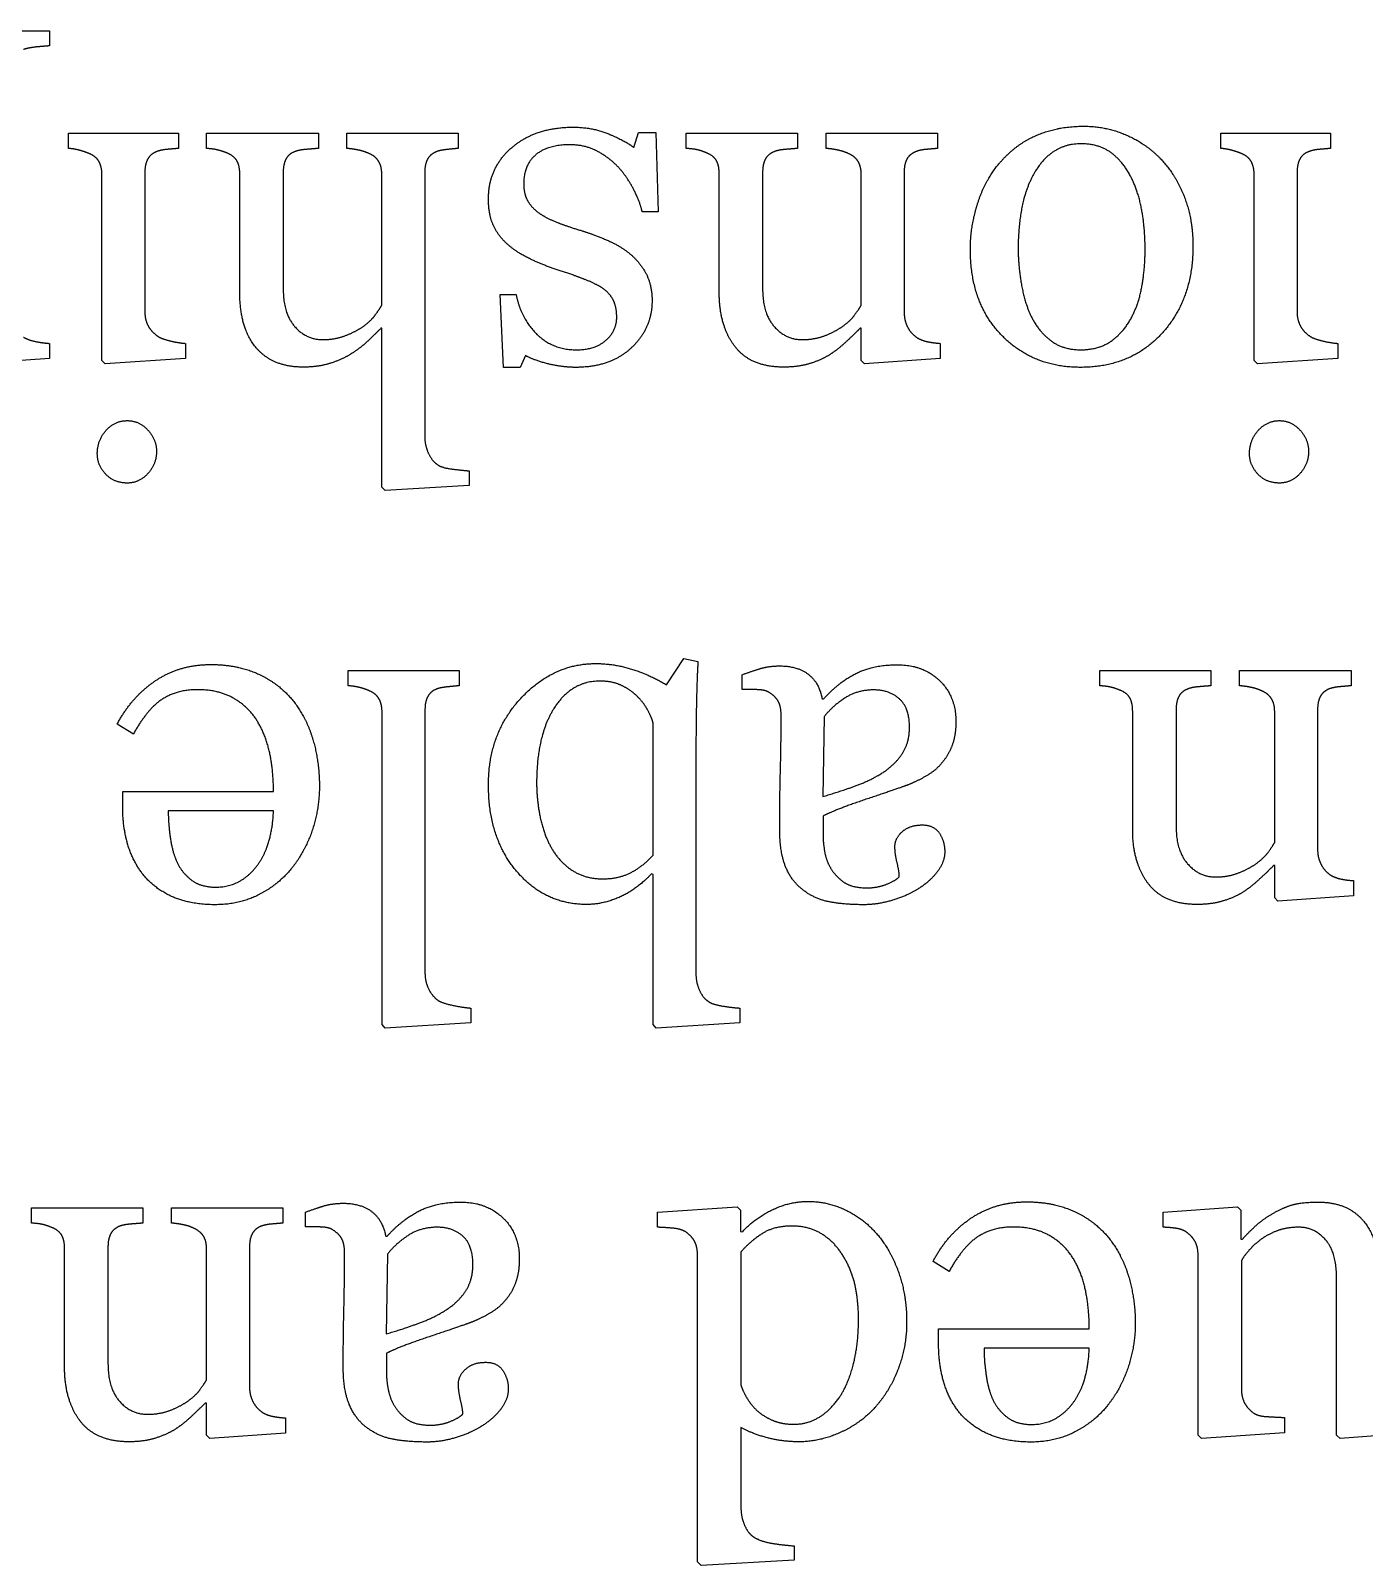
# Model space of a CAD drawing. Header units: inches. Extents: x -4.69 to 4.69, y -2.94 to 2.94.
# Drawn here: x 0.775 to 1.899, y -1.52 to -0.226 of the extents above; entities that cross this region are included whole.
import ezdxf

# ---------------------------------------------------------------- set-up
doc = ezdxf.new("R2010")
doc.units = ezdxf.units.IN
doc.layers.get('0').update_dxf_attribs({"linetype": 'CONTINUOUS'})

msp = doc.modelspace()

# ---------------------------------------------------------------- linework, layer by layer
for p, q in [((0.6837, -0.2264), (0.7909, -0.2264)), ((0.7909, -0.2264), (0.7909, -0.2392)), ((0.807, -0.3128), (0.8996, -0.3128)), ((0.807, -0.3256), (0.807, -0.3128)), ((0.8996, -0.3128), (0.8996, -0.3256)), ((0.9232, -0.3128), (1.0176, -0.3128)), ((0.9232, -0.3256), (0.9232, -0.3128)), ((1.0176, -0.3128), (1.0176, -0.3256)), ((1.0415, -0.3256), (1.0415, -0.3128)), ((1.0415, -0.3128), (1.1355, -0.3128)), ((1.1355, -0.3128), (1.1355, -0.3256)), ((1.2835, -0.3249), (1.2874, -0.3122)), ((1.2874, -0.3122), (1.302, -0.3122)), ((1.302, -0.3122), (1.304, -0.3789)), ((1.3277, -0.3128), (1.4215, -0.3128)), ((1.3277, -0.3256), (1.3277, -0.3128)), ((1.4215, -0.3128), (1.4215, -0.3256)), ((1.4456, -0.3256), (1.4456, -0.3128)), ((1.4456, -0.3128), (1.5396, -0.3128)), ((1.5396, -0.3128), (1.5396, -0.3256)), ((1.7782, -0.3128), (1.8708, -0.3128)), ((1.7782, -0.3256), (1.7782, -0.3128)), ((1.8708, -0.3128), (1.8708, -0.3256)), ((0.8352, -0.5043), (0.8352, -0.3478)), ((0.8714, -0.3455), (0.8714, -0.4638)), ((0.9514, -0.4469), (0.9514, -0.347)), ((0.988, -0.3455), (0.988, -0.4441)), ((1.0711, -0.4577), (1.0711, -0.3474)), ((1.1073, -0.3455), (1.1073, -0.569)), ((1.3555, -0.4469), (1.3555, -0.347)), ((1.3921, -0.3455), (1.3921, -0.4441)), ((1.4752, -0.4577), (1.4752, -0.3474)), ((1.5114, -0.3455), (1.5114, -0.4638)), ((1.8064, -0.5043), (1.8064, -0.3478)), ((1.8426, -0.3455), (1.8426, -0.4638)), ((1.304, -0.3789), (1.2905, -0.3789)), ((1.1738, -0.5103), (1.1709, -0.4486)), ((1.1709, -0.4486), (1.1843, -0.4486)), ((1.0711, -0.4772), (1.0703, -0.4772)), ((1.0711, -0.6111), (1.0711, -0.4772)), ((1.4752, -0.4772), (1.4742, -0.4772)), ((1.4752, -0.5043), (1.4752, -0.4772)), ((0.7909, -0.4899), (0.7909, -0.5027)), ((0.9057, -0.4899), (0.9057, -0.5027)), ((1.5418, -0.4899), (1.5418, -0.5027)), ((1.8768, -0.4899), (1.8768, -0.5027)), ((0.7909, -0.5027), (0.7255, -0.507)), ((0.838, -0.507), (0.8352, -0.5043)), ((0.9057, -0.5027), (0.838, -0.507)), ((1.1923, -0.5002), (1.1878, -0.5103)), ((1.4779, -0.507), (1.4752, -0.5043)), ((1.5418, -0.5027), (1.4779, -0.507)), ((1.8091, -0.507), (1.8064, -0.5043)), ((1.8768, -0.5027), (1.8091, -0.507)), ((1.1878, -0.5103), (1.1738, -0.5103)), ((1.1448, -0.5973), (1.1448, -0.6097)), ((1.0738, -0.614), (1.0711, -0.6111)), ((1.1448, -0.6097), (1.0738, -0.614)), ((1.3112, -0.7776), (1.3256, -0.7553)), ((1.3256, -0.7553), (1.3376, -0.758)), ((1.0427, -0.7656), (1.1362, -0.7656)), ((1.0427, -0.7784), (1.0427, -0.7656)), ((1.1362, -0.7656), (1.1362, -0.7784)), ((1.3748, -0.7815), (1.3748, -0.7691)), ((1.6762, -0.7656), (1.77, -0.7656)), ((1.6762, -0.7784), (1.6762, -0.7656)), ((1.77, -0.7656), (1.77, -0.7784)), ((1.7941, -0.7784), (1.7941, -0.7656)), ((1.7941, -0.7656), (1.8881, -0.7656)), ((1.8881, -0.7656), (1.8881, -0.7784)), ((1.0713, -1.0639), (1.0713, -0.8006)), ((1.1075, -0.7983), (1.1075, -1.0206)), ((1.4423, -0.7895), (1.4435, -0.7895)), ((1.704, -0.8996), (1.704, -0.7998)), ((1.7406, -0.7983), (1.7406, -0.8969)), ((1.8237, -0.9105), (1.8237, -0.8002)), ((1.8599, -0.7982), (1.8599, -0.9166)), ((0.8617, -0.8191), (0.8481, -0.8107)), ((1.2997, -0.9212), (1.2997, -0.8095)), ((1.4439, -0.8045), (1.4427, -0.8718)), ((1.3359, -0.8318), (1.3359, -1.0218)), ((0.8527, -0.8804), (0.8527, -0.8675)), ((0.8527, -0.8675), (0.9798, -0.8675)), ((0.9798, -0.8839), (0.8911, -0.8839)), ((1.4431, -0.8882), (1.4431, -0.9074)), ((1.8237, -0.93), (1.8227, -0.93)), ((1.8237, -0.957), (1.8237, -0.93)), ((1.2997, -0.9374), (1.2983, -0.937)), ((1.2997, -1.0639), (1.2997, -0.9374)), ((1.8902, -0.9426), (1.8902, -0.9555)), ((1.8902, -0.9555), (1.8264, -0.9598)), ((1.8264, -0.9598), (1.8237, -0.957)), ((1.1462, -1.05), (1.1462, -1.0625)), ((1.3729, -1.05), (1.3729, -1.0625)), ((1.074, -1.0668), (1.0713, -1.0639)), ((1.1462, -1.0625), (1.074, -1.0668)), ((1.3024, -1.0668), (1.2997, -1.0639)), ((1.3729, -1.0625), (1.3024, -1.0668)), ((0.7759, -1.2184), (0.8697, -1.2184)), ((0.7759, -1.2312), (0.7759, -1.2184)), ((0.8697, -1.2184), (0.8697, -1.2312)), ((0.8938, -1.2312), (0.8938, -1.2184)), ((0.8938, -1.2184), (0.9878, -1.2184)), ((0.9878, -1.2184), (0.9878, -1.2312)), ((1.0069, -1.2343), (1.0069, -1.2219)), ((1.3034, -1.2219), (1.3705, -1.2176)), ((1.3034, -1.2347), (1.3034, -1.2219)), ((1.3705, -1.2176), (1.3734, -1.2203)), ((1.3734, -1.2203), (1.3734, -1.2382)), ((1.7297, -1.2219), (1.7924, -1.2176)), ((1.7297, -1.2347), (1.7297, -1.2219)), ((1.7924, -1.2176), (1.7953, -1.2203)), ((1.7953, -1.2203), (1.7953, -1.2446)), ((1.3734, -1.2382), (1.375, -1.2386)), ((0.8037, -1.3524), (0.8037, -1.2526)), ((0.8403, -1.251), (0.8403, -1.3497)), ((0.9234, -1.3633), (0.9234, -1.253)), ((0.9596, -1.251), (0.9596, -1.3694)), ((1.0744, -1.2423), (1.0755, -1.2423)), ((1.7953, -1.2446), (1.7965, -1.2446)), ((1.0759, -1.2573), (1.0748, -1.3246)), ((1.3372, -1.5167), (1.3372, -1.258)), ((1.3738, -1.2555), (1.3738, -1.3678)), ((1.5493, -1.2719), (1.5357, -1.2635)), ((1.7591, -1.4098), (1.7591, -1.2576)), ((1.7957, -1.2629), (1.7957, -1.3715)), ((1.8758, -1.4098), (1.8758, -1.2765)), ((1.5404, -1.3332), (1.5404, -1.3203)), ((1.5404, -1.3203), (1.6674, -1.3203)), ((1.0751, -1.3409), (1.0751, -1.3602)), ((1.6674, -1.3367), (1.5787, -1.3367)), ((0.9234, -1.3828), (0.9224, -1.3828)), ((0.9234, -1.4098), (0.9234, -1.3828)), ((0.9899, -1.3954), (0.9899, -1.4083)), ((1.8319, -1.395), (1.8319, -1.4079)), ((0.9899, -1.4083), (0.9261, -1.4126)), ((1.3738, -1.4034), (1.3738, -1.4703)), ((1.8319, -1.4079), (1.762, -1.4126)), ((1.9428, -1.4079), (1.8788, -1.4126)), ((0.9261, -1.4126), (0.9234, -1.4098)), ((1.762, -1.4126), (1.7591, -1.4098)), ((1.8788, -1.4126), (1.8758, -1.4098)), ((1.4188, -1.5032), (1.4188, -1.5153)), ((1.3402, -1.5196), (1.3372, -1.5167)), ((1.4188, -1.5153), (1.3402, -1.5196))]:
    msp.add_line(p, q)
for points in [[(0.7792, -0.2402), (0.7736, -0.2408), (0.7691, -0.2422)], [(0.7909, -0.2392), (0.7848, -0.2396), (0.7792, -0.2402)], [(1.1809, -0.3247), (1.2008, -0.3077), (1.2326, -0.3077)], [(1.2326, -0.3077), (1.2493, -0.3077), (1.2634, -0.3138)], [(1.6231, -0.3145), (1.6409, -0.3069), (1.6629, -0.3069)], [(1.6629, -0.3069), (1.6812, -0.3069), (1.6977, -0.3139)], [(1.2296, -0.3225), (1.211, -0.3225), (1.2008, -0.331)], [(1.2535, -0.3284), (1.2429, -0.3225), (1.2296, -0.3225)], [(1.2634, -0.3138), (1.2775, -0.3198), (1.2835, -0.3249)], [(1.592, -0.3377), (1.6054, -0.3221), (1.6231, -0.3145)], [(1.6603, -0.3217), (1.636, -0.3217), (1.6217, -0.3453)], [(1.6852, -0.3288), (1.6752, -0.3217), (1.6603, -0.3217)], [(1.6977, -0.3139), (1.7143, -0.3208), (1.7272, -0.334)], [(0.8161, -0.3271), (0.812, -0.326), (0.807, -0.3256)], [(0.8244, -0.3299), (0.8202, -0.3282), (0.8161, -0.3271)], [(0.8326, -0.3365), (0.83, -0.3321), (0.8244, -0.3299)], [(0.8741, -0.3341), (0.8714, -0.3385), (0.8714, -0.3455)], [(0.8821, -0.328), (0.8767, -0.3297), (0.8741, -0.3341)], [(0.8904, -0.3264), (0.8856, -0.3268), (0.8821, -0.328)], [(0.8996, -0.3256), (0.8952, -0.326), (0.8904, -0.3264)], [(0.9327, -0.3269), (0.9291, -0.326), (0.9232, -0.3256)], [(0.9408, -0.3295), (0.9363, -0.3278), (0.9327, -0.3269)], [(0.9489, -0.336), (0.9465, -0.3319), (0.9408, -0.3295)], [(0.9514, -0.347), (0.9514, -0.3402), (0.9489, -0.336)], [(0.9906, -0.3341), (0.988, -0.3385), (0.988, -0.3455)], [(0.9987, -0.328), (0.9932, -0.3297), (0.9906, -0.3341)], [(1.0076, -0.3264), (1.0022, -0.3268), (0.9987, -0.328)], [(1.0176, -0.3256), (1.0131, -0.326), (1.0076, -0.3264)], [(1.0515, -0.327), (1.0469, -0.326), (1.0415, -0.3256)], [(1.0604, -0.3299), (1.0561, -0.328), (1.0515, -0.327)], [(1.0684, -0.3365), (1.0658, -0.3322), (1.0604, -0.3299)], [(1.11, -0.3341), (1.1073, -0.3385), (1.1073, -0.3455)], [(1.1181, -0.328), (1.1127, -0.3297), (1.11, -0.3341)], [(1.1262, -0.3265), (1.1214, -0.327), (1.1181, -0.328)], [(1.1355, -0.3256), (1.131, -0.326), (1.1262, -0.3265)], [(1.161, -0.3682), (1.161, -0.3416), (1.1809, -0.3247)], [(1.2008, -0.331), (1.1907, -0.3395), (1.1907, -0.3554)], [(1.2717, -0.3428), (1.2641, -0.3342), (1.2535, -0.3284)], [(1.3372, -0.3268), (1.3337, -0.326), (1.3277, -0.3256)], [(1.3452, -0.3295), (1.3406, -0.3276), (1.3372, -0.3268)], [(1.3532, -0.336), (1.3509, -0.3319), (1.3452, -0.3295)], [(1.3555, -0.347), (1.3555, -0.3402), (1.3532, -0.336)], [(1.3947, -0.3341), (1.3921, -0.3385), (1.3921, -0.3455)], [(1.4028, -0.328), (1.3974, -0.3297), (1.3947, -0.3341)], [(1.4117, -0.3264), (1.4063, -0.3268), (1.4028, -0.328)], [(1.4215, -0.3256), (1.417, -0.326), (1.4117, -0.3264)], [(1.4555, -0.327), (1.4507, -0.326), (1.4456, -0.3256)], [(1.4643, -0.3299), (1.4602, -0.328), (1.4555, -0.327)], [(1.4725, -0.3365), (1.4698, -0.3322), (1.4643, -0.3299)], [(1.514, -0.3341), (1.5114, -0.3385), (1.5114, -0.3455)], [(1.5221, -0.328), (1.5167, -0.3297), (1.514, -0.3341)], [(1.5304, -0.3264), (1.5256, -0.3268), (1.5221, -0.328)], [(1.5396, -0.3256), (1.5351, -0.326), (1.5304, -0.3264)], [(1.7019, -0.3484), (1.6952, -0.3359), (1.6852, -0.3288)], [(1.7272, -0.334), (1.7398, -0.347), (1.7473, -0.3658)], [(1.7872, -0.3271), (1.7832, -0.326), (1.7782, -0.3256)], [(1.7956, -0.3299), (1.7913, -0.3282), (1.7872, -0.3271)], [(1.8038, -0.3365), (1.8012, -0.3321), (1.7956, -0.3299)], [(1.8452, -0.3341), (1.8426, -0.3385), (1.8426, -0.3455)], [(1.8533, -0.328), (1.8478, -0.3297), (1.8452, -0.3341)], [(1.8615, -0.3264), (1.8568, -0.3268), (1.8533, -0.328)], [(1.8708, -0.3256), (1.8663, -0.326), (1.8615, -0.3264)], [(0.8352, -0.3478), (0.8352, -0.341), (0.8326, -0.3365)], [(1.0711, -0.3474), (1.0711, -0.3408), (1.0684, -0.3365)], [(1.2839, -0.3612), (1.2789, -0.351), (1.2717, -0.3428)], [(1.4752, -0.3474), (1.4752, -0.3408), (1.4725, -0.3365)], [(1.5737, -0.3709), (1.5801, -0.3513), (1.592, -0.3377)], [(1.6217, -0.3453), (1.6075, -0.3688), (1.6075, -0.4103)], [(1.7115, -0.3767), (1.7085, -0.3608), (1.7019, -0.3484)], [(1.8064, -0.3478), (1.8064, -0.341), (1.8038, -0.3365)], [(1.1907, -0.3554), (1.1907, -0.3636), (1.1939, -0.3695)], [(1.2905, -0.3789), (1.289, -0.3713), (1.2839, -0.3612)], [(1.1652, -0.3906), (1.161, -0.3815), (1.161, -0.3682)], [(1.1939, -0.3695), (1.1972, -0.3754), (1.2034, -0.3799)], [(1.5672, -0.4107), (1.5672, -0.3904), (1.5737, -0.3709)], [(1.7473, -0.3658), (1.7548, -0.3846), (1.7548, -0.4079)], [(1.2034, -0.3799), (1.2098, -0.3844), (1.2191, -0.388)], [(1.7145, -0.4112), (1.7145, -0.3926), (1.7115, -0.3767)], [(1.1775, -0.4068), (1.1695, -0.3998), (1.1652, -0.3906)], [(1.2191, -0.388), (1.2285, -0.3916), (1.24, -0.3951)], [(1.24, -0.3951), (1.2491, -0.3978), (1.2603, -0.4026)], [(1.1963, -0.4188), (1.1849, -0.4134), (1.1775, -0.4068)], [(1.2603, -0.4026), (1.2715, -0.4074), (1.2795, -0.4138)], [(1.2795, -0.4138), (1.288, -0.4206), (1.2935, -0.4305)], [(1.5934, -0.4829), (1.5672, -0.4558), (1.5672, -0.4107)], [(1.6075, -0.4103), (1.6075, -0.4249), (1.6104, -0.4411)], [(1.712, -0.4406), (1.7145, -0.4254), (1.7145, -0.4112)], [(1.7548, -0.4079), (1.7548, -0.4529), (1.7286, -0.4815)], [(1.2205, -0.4284), (1.2077, -0.4243), (1.1963, -0.4188)], [(1.2424, -0.4361), (1.2335, -0.4326), (1.2205, -0.4284)], [(1.2571, -0.4433), (1.2512, -0.4395), (1.2424, -0.4361)], [(1.2935, -0.4305), (1.2989, -0.4404), (1.2989, -0.4539)], [(0.9652, -0.4936), (0.9514, -0.4774), (0.9514, -0.4469)], [(0.988, -0.4441), (0.988, -0.4646), (0.9976, -0.4756)], [(1.1843, -0.4486), (1.1884, -0.4693), (1.2019, -0.4823)], [(1.2661, -0.4533), (1.2631, -0.4474), (1.2571, -0.4433)], [(1.3689, -0.4927), (1.3555, -0.4755), (1.3555, -0.4469)], [(1.3921, -0.4441), (1.3921, -0.4646), (1.4018, -0.4756)], [(1.6104, -0.4411), (1.6134, -0.4574), (1.6192, -0.4686)], [(1.7032, -0.4677), (1.7095, -0.4558), (1.712, -0.4406)], [(0.8714, -0.4638), (0.8714, -0.47), (0.8742, -0.4752)], [(1.0656, -0.4659), (1.0691, -0.4611), (1.0711, -0.4577)], [(1.2691, -0.4679), (1.2691, -0.4591), (1.2661, -0.4533)], [(1.2989, -0.4539), (1.2989, -0.4774), (1.2814, -0.4937)], [(1.4696, -0.466), (1.4735, -0.4609), (1.4752, -0.4577)], [(1.5114, -0.4638), (1.5114, -0.4704), (1.5142, -0.476)], [(1.8426, -0.4638), (1.8426, -0.47), (1.8454, -0.4752)], [(0.8742, -0.4752), (0.8771, -0.4803), (0.8821, -0.4838)], [(0.9976, -0.4756), (1.0073, -0.4867), (1.0211, -0.4867)], [(1.04, -0.4835), (1.0486, -0.4803), (1.0555, -0.4756)], [(1.0555, -0.4756), (1.0621, -0.4708), (1.0656, -0.4659)], [(1.0703, -0.4772), (1.0639, -0.4836), (1.0586, -0.4886)], [(1.26, -0.4873), (1.2691, -0.4792), (1.2691, -0.4679)], [(1.4018, -0.4756), (1.4114, -0.4867), (1.4253, -0.4867)], [(1.4442, -0.4835), (1.4528, -0.4803), (1.4594, -0.4756)], [(1.4594, -0.4756), (1.4658, -0.4712), (1.4696, -0.466)], [(1.4742, -0.4772), (1.4696, -0.4819), (1.4626, -0.4884)], [(1.5142, -0.476), (1.517, -0.4815), (1.5221, -0.485)], [(1.6192, -0.4686), (1.6255, -0.4807), (1.6356, -0.488)], [(1.686, -0.4879), (1.6966, -0.4805), (1.7032, -0.4677)], [(1.8454, -0.4752), (1.8482, -0.4803), (1.8533, -0.4838)], [(0.7691, -0.4846), (0.7726, -0.4869), (0.7788, -0.4882)], [(0.7788, -0.4882), (0.785, -0.4895), (0.7909, -0.4899)], [(0.8821, -0.4838), (0.8858, -0.4862), (0.8928, -0.4878)], [(0.8928, -0.4878), (0.8998, -0.4895), (0.9057, -0.4899)], [(1.0211, -0.4867), (1.0313, -0.4867), (1.04, -0.4835)], [(1.0586, -0.4886), (1.0533, -0.4936), (1.0448, -0.499)], [(1.2019, -0.4823), (1.2154, -0.4953), (1.2349, -0.4953)], [(1.2349, -0.4953), (1.2509, -0.4953), (1.26, -0.4873)], [(1.4253, -0.4867), (1.4356, -0.4867), (1.4442, -0.4835)], [(1.4626, -0.4884), (1.4556, -0.4949), (1.4493, -0.499)], [(1.5221, -0.485), (1.5258, -0.4873), (1.5309, -0.4884)], [(1.5309, -0.4884), (1.5359, -0.4895), (1.5418, -0.4899)], [(1.66, -0.5101), (1.6196, -0.5101), (1.5934, -0.4829)], [(1.6356, -0.488), (1.6457, -0.4953), (1.6603, -0.4953)], [(1.7286, -0.4815), (1.7024, -0.5101), (1.66, -0.5101)], [(1.6603, -0.4953), (1.6754, -0.4953), (1.686, -0.4879)], [(1.8533, -0.4838), (1.857, -0.4862), (1.864, -0.4878)], [(1.864, -0.4878), (1.871, -0.4895), (1.8768, -0.4899)], [(1.0048, -0.5099), (0.9791, -0.5099), (0.9652, -0.4936)], [(1.0448, -0.499), (1.0373, -0.5037), (1.0273, -0.5068)], [(1.2115, -0.5072), (1.1997, -0.5043), (1.1923, -0.5002)], [(1.2814, -0.4937), (1.2639, -0.5101), (1.2345, -0.5101)], [(1.4098, -0.5099), (1.3822, -0.5099), (1.3689, -0.4927)], [(1.4493, -0.499), (1.4421, -0.5037), (1.4322, -0.5068)], [(1.0273, -0.5068), (1.0173, -0.5099), (1.0048, -0.5099)], [(1.2345, -0.5101), (1.2232, -0.5101), (1.2115, -0.5072)], [(1.4322, -0.5068), (1.4223, -0.5099), (1.4098, -0.5099)], [(0.8386, -0.5633), (0.8459, -0.555), (0.8566, -0.555)], [(0.8566, -0.555), (0.8666, -0.555), (0.8739, -0.5629)], [(1.8098, -0.5633), (1.8171, -0.555), (1.8278, -0.555)], [(1.8278, -0.555), (1.8377, -0.555), (1.845, -0.5629)], [(0.8313, -0.5827), (0.8313, -0.5716), (0.8386, -0.5633)], [(0.8739, -0.5629), (0.8812, -0.5708), (0.8812, -0.5809)], [(1.8025, -0.5827), (1.8025, -0.5716), (1.8098, -0.5633)], [(1.845, -0.5629), (1.8523, -0.5708), (1.8523, -0.5809)], [(0.8812, -0.5809), (0.8812, -0.5916), (0.8739, -0.5996)], [(1.1073, -0.569), (1.1073, -0.5756), (1.1103, -0.5823)], [(1.8523, -0.5809), (1.8523, -0.5916), (1.845, -0.5996)], [(0.8384, -0.6001), (0.8313, -0.5926), (0.8313, -0.5827)], [(1.1103, -0.5823), (1.1133, -0.5889), (1.1182, -0.5922)], [(1.1182, -0.5922), (1.1217, -0.5947), (1.1305, -0.5958)], [(1.8096, -0.6001), (1.8025, -0.5926), (1.8025, -0.5827)], [(0.8566, -0.6076), (0.8455, -0.6076), (0.8384, -0.6001)], [(0.8739, -0.5996), (0.8666, -0.6076), (0.8566, -0.6076)], [(1.1305, -0.5958), (1.1394, -0.5969), (1.1448, -0.5973)], [(1.8278, -0.6076), (1.8167, -0.6076), (1.8096, -0.6001)], [(1.845, -0.5996), (1.8377, -0.6076), (1.8278, -0.6076)], [(0.8804, -0.7741), (0.9006, -0.7605), (0.9269, -0.7605)], [(0.9269, -0.7605), (0.95, -0.7605), (0.9674, -0.7687)], [(1.1882, -0.7891), (1.2154, -0.7597), (1.2514, -0.7597)], [(1.2514, -0.7597), (1.2672, -0.7597), (1.2825, -0.7646)], [(1.3376, -0.758), (1.3367, -0.7724), (1.3363, -0.7926)], [(1.3909, -0.7637), (1.3978, -0.7617), (1.4065, -0.7617)], [(1.4065, -0.7617), (1.4217, -0.7617), (1.4307, -0.7688)], [(1.4706, -0.7681), (1.4851, -0.7607), (1.5056, -0.7607)], [(1.5056, -0.7607), (1.5272, -0.7607), (1.5411, -0.7739)], [(0.8481, -0.8107), (0.8601, -0.7878), (0.8804, -0.7741)], [(0.9674, -0.7687), (0.9849, -0.7769), (0.9962, -0.7909)], [(1.2546, -0.7745), (1.2308, -0.7745), (1.2162, -0.7975)], [(1.2726, -0.7779), (1.2653, -0.7745), (1.2546, -0.7745)], [(1.2825, -0.7646), (1.2977, -0.7695), (1.3112, -0.7776)], [(1.3748, -0.7691), (1.3839, -0.7658), (1.3909, -0.7637)], [(1.4307, -0.7688), (1.4398, -0.7759), (1.4423, -0.7895)], [(1.4435, -0.7895), (1.4561, -0.7755), (1.4706, -0.7681)], [(1.5411, -0.7739), (1.555, -0.7872), (1.555, -0.8086)], [(0.9158, -0.7817), (0.8985, -0.7817), (0.8859, -0.7898)], [(0.945, -0.7883), (0.9327, -0.7817), (0.9158, -0.7817)], [(0.9648, -0.8061), (0.9572, -0.7948), (0.945, -0.7883)], [(1.0521, -0.7798), (1.0479, -0.7788), (1.0427, -0.7784)], [(1.0606, -0.7827), (1.0563, -0.7808), (1.0521, -0.7798)], [(1.0687, -0.7894), (1.0662, -0.785), (1.0606, -0.7827)], [(1.1102, -0.7869), (1.1075, -0.7913), (1.1075, -0.7983)], [(1.1183, -0.7808), (1.1129, -0.7825), (1.1102, -0.7869)], [(1.1267, -0.7793), (1.1217, -0.7798), (1.1183, -0.7808)], [(1.1362, -0.7784), (1.1318, -0.7788), (1.1267, -0.7793)], [(1.2859, -0.7868), (1.28, -0.7813), (1.2726, -0.7779)], [(1.2951, -0.7987), (1.2917, -0.7924), (1.2859, -0.7868)], [(1.3877, -0.7817), (1.3814, -0.7815), (1.3748, -0.7815)], [(1.397, -0.7837), (1.3941, -0.7819), (1.3877, -0.7817)], [(1.4051, -0.7913), (1.4024, -0.7868), (1.397, -0.7837)], [(1.4616, -0.7886), (1.4511, -0.7954), (1.4439, -0.8045)], [(1.4859, -0.7819), (1.4721, -0.7819), (1.4616, -0.7886)], [(1.5074, -0.7895), (1.4989, -0.7819), (1.4859, -0.7819)], [(1.6856, -0.7796), (1.6822, -0.7788), (1.6762, -0.7784)], [(1.6937, -0.7823), (1.689, -0.7804), (1.6856, -0.7796)], [(1.7017, -0.7888), (1.6994, -0.7846), (1.6937, -0.7823)], [(1.704, -0.7998), (1.704, -0.793), (1.7017, -0.7888)], [(1.7432, -0.7869), (1.7406, -0.7913), (1.7406, -0.7983)], [(1.7513, -0.7808), (1.7459, -0.7825), (1.7432, -0.7869)], [(1.7602, -0.7792), (1.7548, -0.7796), (1.7513, -0.7808)], [(1.77, -0.7784), (1.7655, -0.7788), (1.7602, -0.7792)], [(1.8039, -0.7798), (1.7992, -0.7788), (1.7941, -0.7784)], [(1.8128, -0.7827), (1.8087, -0.7808), (1.8039, -0.7798)], [(1.821, -0.7893), (1.8182, -0.785), (1.8128, -0.7827)], [(1.8625, -0.7869), (1.8599, -0.7912), (1.8599, -0.7982)], [(1.8706, -0.7807), (1.8651, -0.7825), (1.8625, -0.7869)], [(1.8789, -0.7792), (1.8741, -0.7796), (1.8706, -0.7807)], [(1.8881, -0.7784), (1.8836, -0.7788), (1.8789, -0.7792)], [(0.8859, -0.7898), (0.8734, -0.798), (0.8617, -0.8191)], [(0.9962, -0.7909), (1.0074, -0.8049), (1.013, -0.8236)], [(1.0713, -0.8006), (1.0713, -0.7938), (1.0687, -0.7894)], [(1.161, -0.8617), (1.161, -0.8185), (1.1882, -0.7891)], [(1.2162, -0.7975), (1.2016, -0.8204), (1.2016, -0.8603)], [(1.2997, -0.8095), (1.2985, -0.8049), (1.2951, -0.7987)], [(1.3363, -0.7926), (1.3359, -0.8129), (1.3359, -0.8318)], [(1.4077, -0.8033), (1.4077, -0.7957), (1.4051, -0.7913)], [(1.5159, -0.8133), (1.5159, -0.7971), (1.5074, -0.7895)], [(1.8237, -0.8002), (1.8237, -0.7936), (1.821, -0.7893)], [(0.9762, -0.8332), (0.9726, -0.8178), (0.9648, -0.8061)], [(1.4071, -0.8503), (1.4077, -0.8288), (1.4077, -0.8033)], [(1.5102, -0.8349), (1.5159, -0.8258), (1.5159, -0.8133)], [(1.555, -0.8086), (1.555, -0.8197), (1.5519, -0.8284)], [(1.013, -0.8236), (1.0185, -0.8422), (1.0185, -0.8631)], [(0.9798, -0.8675), (0.9798, -0.8486), (0.9762, -0.8332)], [(1.4949, -0.8506), (1.5046, -0.8439), (1.5102, -0.8349)], [(1.5519, -0.8284), (1.5488, -0.8372), (1.5425, -0.8442)], [(1.4065, -0.8996), (1.4065, -0.8718), (1.4071, -0.8503)], [(1.4717, -0.8623), (1.4842, -0.8576), (1.4949, -0.8506)], [(1.5425, -0.8442), (1.5377, -0.85), (1.5297, -0.8546)], [(1.0185, -0.8631), (1.0185, -0.8817), (1.0126, -0.8997)], [(1.1847, -0.9347), (1.161, -0.9066), (1.161, -0.8617)], [(1.2016, -0.8603), (1.2016, -0.8747), (1.2047, -0.8897)], [(1.4427, -0.8718), (1.4593, -0.8669), (1.4717, -0.8623)], [(1.5147, -0.8619), (1.5059, -0.8652), (1.4792, -0.8741)], [(1.5297, -0.8546), (1.5217, -0.8592), (1.5147, -0.8619)], [(1.4792, -0.8741), (1.4524, -0.8831), (1.4431, -0.8882)], [(0.8571, -0.9125), (0.8527, -0.8977), (0.8527, -0.8804)], [(0.8911, -0.8839), (0.8911, -0.8947), (0.8929, -0.9072)], [(0.9651, -0.9311), (0.9786, -0.9141), (0.9798, -0.8839)], [(1.2047, -0.8897), (1.2079, -0.9047), (1.2145, -0.9158)], [(1.0126, -0.8997), (1.0067, -0.9177), (0.9952, -0.9321)], [(1.4117, -0.9315), (1.4065, -0.9191), (1.4065, -0.8996)], [(1.5036, -0.9138), (1.5036, -0.907), (1.5097, -0.9014)], [(1.5097, -0.9014), (1.5159, -0.8957), (1.5268, -0.8957)], [(1.5268, -0.8957), (1.5365, -0.8957), (1.5411, -0.9027)], [(1.5411, -0.9027), (1.5456, -0.9096), (1.5456, -0.9181)], [(1.7174, -0.9455), (1.704, -0.9282), (1.704, -0.8996)], [(1.7406, -0.8969), (1.7406, -0.9173), (1.7503, -0.9284)], [(0.8705, -0.9382), (0.8615, -0.9273), (0.8571, -0.9125)], [(0.8929, -0.9072), (0.8948, -0.9196), (0.8989, -0.9279)], [(1.2145, -0.9158), (1.2211, -0.9271), (1.2318, -0.9341)], [(1.4431, -0.9074), (1.4431, -0.91), (1.4442, -0.9172)], [(1.4442, -0.9172), (1.4452, -0.9244), (1.4487, -0.9308)], [(1.5055, -0.9279), (1.5036, -0.9203), (1.5036, -0.9138)], [(1.5456, -0.9181), (1.5456, -0.9271), (1.5393, -0.9352)], [(1.8181, -0.9188), (1.8219, -0.9136), (1.8237, -0.9105)], [(1.8599, -0.9166), (1.8599, -0.9232), (1.8627, -0.9287)], [(0.8989, -0.9279), (0.9033, -0.9368), (0.9111, -0.9425)], [(1.2813, -0.9357), (1.2915, -0.9304), (1.2997, -0.9212)], [(1.4487, -0.9308), (1.4526, -0.938), (1.4597, -0.9433)], [(1.5073, -0.9393), (1.5073, -0.9354), (1.5055, -0.9279)], [(1.7503, -0.9284), (1.7599, -0.9395), (1.7738, -0.9395)], [(1.7927, -0.9363), (1.8013, -0.9331), (1.8079, -0.9284)], [(1.8079, -0.9284), (1.8143, -0.924), (1.8181, -0.9188)], [(1.8227, -0.93), (1.8181, -0.9347), (1.811, -0.9412)], [(1.8627, -0.9287), (1.8655, -0.9343), (1.8706, -0.9378)], [(0.8948, -0.9563), (0.8798, -0.9496), (0.8705, -0.9382)], [(0.9111, -0.9425), (0.9189, -0.9481), (0.9312, -0.9481)], [(0.9312, -0.9481), (0.9516, -0.9481), (0.9651, -0.9311)], [(0.9952, -0.9321), (0.9841, -0.9459), (0.9676, -0.9544)], [(1.2438, -0.9627), (1.2084, -0.9627), (1.1847, -0.9347)], [(1.2318, -0.9341), (1.2425, -0.9411), (1.2575, -0.9411)], [(1.2575, -0.9411), (1.2711, -0.9411), (1.2813, -0.9357)], [(1.2983, -0.937), (1.2863, -0.9498), (1.272, -0.9563)], [(1.4268, -0.951), (1.4168, -0.9438), (1.4117, -0.9315)], [(1.4597, -0.9433), (1.4668, -0.9487), (1.4799, -0.9487)], [(1.4965, -0.9457), (1.5042, -0.9426), (1.5073, -0.9393)], [(1.5393, -0.9352), (1.533, -0.9434), (1.5229, -0.9498)], [(1.7738, -0.9395), (1.7841, -0.9395), (1.7927, -0.9363)], [(1.811, -0.9412), (1.804, -0.9477), (1.7978, -0.9518)], [(1.8706, -0.9378), (1.8743, -0.9401), (1.8793, -0.9412)], [(1.8793, -0.9412), (1.8844, -0.9423), (1.8902, -0.9426)], [(0.9308, -0.9629), (0.9098, -0.9629), (0.8948, -0.9563)], [(0.9676, -0.9544), (0.9512, -0.9629), (0.9308, -0.9629)], [(1.272, -0.9563), (1.2577, -0.9627), (1.2438, -0.9627)], [(1.4488, -0.9606), (1.4367, -0.9584), (1.4268, -0.951)], [(1.4799, -0.9487), (1.4888, -0.9487), (1.4965, -0.9457)], [(1.5229, -0.9498), (1.5141, -0.9553), (1.5017, -0.9591)], [(1.7583, -0.9627), (1.7307, -0.9627), (1.7174, -0.9455)], [(1.7978, -0.9518), (1.7906, -0.9565), (1.7807, -0.9596)], [(1.4773, -0.9629), (1.461, -0.9629), (1.4488, -0.9606)], [(1.5017, -0.9591), (1.4892, -0.9629), (1.4773, -0.9629)], [(1.7807, -0.9596), (1.7708, -0.9627), (1.7583, -0.9627)], [(1.1075, -1.0206), (1.1075, -1.0277), (1.1105, -1.0338)], [(1.1105, -1.0338), (1.1135, -1.0399), (1.1183, -1.0434)], [(1.3359, -1.0218), (1.3359, -1.0284), (1.3389, -1.0351)], [(1.1183, -1.0434), (1.1218, -1.0458), (1.1312, -1.0477)], [(1.3389, -1.0351), (1.3419, -1.0417), (1.3466, -1.0446)], [(1.3466, -1.0446), (1.3503, -1.0471), (1.3589, -1.0484)], [(1.1312, -1.0477), (1.1405, -1.0497), (1.1462, -1.05)], [(1.3589, -1.0484), (1.3676, -1.0497), (1.3729, -1.05)], [(1.0229, -1.2165), (1.0298, -1.2145), (1.0386, -1.2145)], [(1.0386, -1.2145), (1.0537, -1.2145), (1.0628, -1.2216)], [(1.1027, -1.2209), (1.1172, -1.2135), (1.1376, -1.2135)], [(1.1376, -1.2135), (1.1592, -1.2135), (1.1731, -1.2267)], [(1.4, -1.2201), (1.4148, -1.2129), (1.4306, -1.2129)], [(1.4306, -1.2129), (1.4469, -1.2129), (1.4621, -1.2202)], [(1.568, -1.2269), (1.5883, -1.2133), (1.6145, -1.2133)], [(1.6145, -1.2133), (1.6377, -1.2133), (1.6551, -1.2215)], [(1.8372, -1.2162), (1.8454, -1.2135), (1.8604, -1.2135)], [(1.8604, -1.2135), (1.8858, -1.2135), (1.8991, -1.2301)], [(1.0069, -1.2219), (1.016, -1.2186), (1.0229, -1.2165)], [(1.0628, -1.2216), (1.0718, -1.2287), (1.0744, -1.2423)], [(1.0755, -1.2423), (1.0882, -1.2283), (1.1027, -1.2209)], [(1.1731, -1.2267), (1.187, -1.24), (1.187, -1.2614)], [(1.375, -1.2386), (1.3851, -1.2273), (1.4, -1.2201)], [(1.4621, -1.2202), (1.4774, -1.2275), (1.4887, -1.2407)], [(1.5357, -1.2635), (1.5478, -1.2405), (1.568, -1.2269)], [(1.6551, -1.2215), (1.6725, -1.2296), (1.6838, -1.2437)], [(1.8069, -1.2342), (1.8128, -1.2287), (1.8203, -1.2242)], [(1.8203, -1.2242), (1.8291, -1.2189), (1.8372, -1.2162)], [(0.7853, -1.2324), (0.7819, -1.2316), (0.7759, -1.2312)], [(0.7934, -1.2351), (0.7887, -1.2331), (0.7853, -1.2324)], [(0.8014, -1.2416), (0.799, -1.2374), (0.7934, -1.2351)], [(0.8429, -1.2397), (0.8403, -1.244), (0.8403, -1.251)], [(0.851, -1.2335), (0.8455, -1.2353), (0.8429, -1.2397)], [(0.8598, -1.232), (0.8545, -1.2324), (0.851, -1.2335)], [(0.8697, -1.2312), (0.8652, -1.2316), (0.8598, -1.232)], [(0.9036, -1.2326), (0.8989, -1.2316), (0.8938, -1.2312)], [(0.9125, -1.2355), (0.9084, -1.2335), (0.9036, -1.2326)], [(0.9207, -1.2421), (0.9179, -1.2378), (0.9125, -1.2355)], [(0.9622, -1.2397), (0.9596, -1.244), (0.9596, -1.251)], [(0.9703, -1.2335), (0.9648, -1.2353), (0.9622, -1.2397)], [(0.9785, -1.232), (0.9738, -1.2324), (0.9703, -1.2335)], [(0.9878, -1.2312), (0.9833, -1.2316), (0.9785, -1.232)], [(1.0198, -1.2345), (1.0135, -1.2343), (1.0069, -1.2343)], [(1.029, -1.2365), (1.0261, -1.2347), (1.0198, -1.2345)], [(1.0371, -1.244), (1.0345, -1.2396), (1.029, -1.2365)], [(1.0936, -1.2414), (1.0831, -1.2482), (1.0759, -1.2573)], [(1.118, -1.2347), (1.1041, -1.2347), (1.0936, -1.2414)], [(1.1395, -1.2423), (1.131, -1.2347), (1.118, -1.2347)], [(1.3162, -1.2355), (1.3092, -1.2349), (1.3034, -1.2347)], [(1.3269, -1.2384), (1.3232, -1.2361), (1.3162, -1.2355)], [(1.3346, -1.2465), (1.332, -1.2417), (1.3269, -1.2384)], [(1.391, -1.2405), (1.3808, -1.2474), (1.3738, -1.2555)], [(1.4167, -1.2337), (1.4012, -1.2337), (1.391, -1.2405)], [(1.4419, -1.2403), (1.4313, -1.2337), (1.4167, -1.2337)], [(1.4593, -1.2579), (1.4525, -1.247), (1.4419, -1.2403)], [(1.4887, -1.2407), (1.5001, -1.2542), (1.5068, -1.273)], [(1.6034, -1.2345), (1.5861, -1.2345), (1.5736, -1.2426)], [(1.6326, -1.241), (1.6204, -1.2345), (1.6034, -1.2345)], [(1.6525, -1.2589), (1.6449, -1.2476), (1.6326, -1.241)], [(1.7404, -1.2356), (1.7356, -1.2349), (1.7297, -1.2347)], [(1.7488, -1.2384), (1.7453, -1.2363), (1.7404, -1.2356)], [(1.7564, -1.2464), (1.7536, -1.2417), (1.7488, -1.2384)], [(1.7965, -1.2446), (1.8011, -1.2398), (1.8069, -1.2342)], [(1.8251, -1.238), (1.8167, -1.2413), (1.811, -1.2458)], [(1.8441, -1.2347), (1.8334, -1.2347), (1.8251, -1.238)], [(1.8665, -1.2452), (1.8572, -1.2347), (1.8441, -1.2347)], [(1.8991, -1.2301), (1.9124, -1.2467), (1.9124, -1.2784)], [(0.8037, -1.2526), (0.8037, -1.2458), (0.8014, -1.2416)], [(0.9234, -1.253), (0.9234, -1.2464), (0.9207, -1.2421)], [(1.0397, -1.2561), (1.0397, -1.2485), (1.0371, -1.244)], [(1.1479, -1.2661), (1.1479, -1.2499), (1.1395, -1.2423)], [(1.3372, -1.258), (1.3372, -1.2512), (1.3346, -1.2465)], [(1.5736, -1.2426), (1.561, -1.2507), (1.5493, -1.2719)], [(1.6838, -1.2437), (1.6951, -1.2577), (1.7006, -1.2763)], [(1.7591, -1.2576), (1.7591, -1.251), (1.7564, -1.2464)], [(1.811, -1.2458), (1.8058, -1.2499), (1.8018, -1.2544)], [(1.8758, -1.2765), (1.8758, -1.2557), (1.8665, -1.2452)], [(1.0392, -1.3031), (1.0397, -1.2816), (1.0397, -1.2561)], [(1.1423, -1.2876), (1.1479, -1.2786), (1.1479, -1.2661)], [(1.187, -1.2614), (1.187, -1.2725), (1.1839, -1.2812)], [(1.4698, -1.2827), (1.4667, -1.2693), (1.4593, -1.2579)], [(1.6638, -1.286), (1.6603, -1.2706), (1.6525, -1.2589)], [(1.8018, -1.2544), (1.7978, -1.259), (1.7957, -1.2629)], [(1.5068, -1.273), (1.5135, -1.2919), (1.5135, -1.3147)], [(1.7006, -1.2763), (1.7062, -1.295), (1.7062, -1.3158)], [(1.1269, -1.3033), (1.1366, -1.2967), (1.1423, -1.2876)], [(1.1839, -1.2812), (1.1808, -1.29), (1.1746, -1.297)], [(1.4729, -1.3123), (1.4729, -1.296), (1.4698, -1.2827)], [(1.6674, -1.3203), (1.6674, -1.3014), (1.6638, -1.286)], [(1.0386, -1.3524), (1.0386, -1.3246), (1.0392, -1.3031)], [(1.1038, -1.315), (1.1162, -1.3104), (1.1269, -1.3033)], [(1.1746, -1.297), (1.1697, -1.3028), (1.1617, -1.3074)], [(1.0748, -1.3246), (1.0913, -1.3197), (1.1038, -1.315)], [(1.1468, -1.3147), (1.138, -1.318), (1.1112, -1.3269)], [(1.1617, -1.3074), (1.1538, -1.312), (1.1468, -1.3147)], [(1.4687, -1.3496), (1.4729, -1.3328), (1.4729, -1.3123)], [(1.5135, -1.3147), (1.5135, -1.3355), (1.5063, -1.3542)], [(1.7062, -1.3158), (1.7062, -1.3345), (1.7002, -1.3525)], [(1.1112, -1.3269), (1.0845, -1.3359), (1.0751, -1.3409)], [(1.5448, -1.3653), (1.5404, -1.3505), (1.5404, -1.3332)], [(1.5787, -1.3367), (1.5787, -1.3475), (1.5806, -1.3599)], [(1.6528, -1.3839), (1.6663, -1.3669), (1.6674, -1.3367)], [(0.817, -1.3982), (0.8037, -1.381), (0.8037, -1.3524)], [(0.8403, -1.3497), (0.8403, -1.3701), (0.8499, -1.3812)], [(1.0437, -1.3842), (1.0386, -1.3719), (1.0386, -1.3524)], [(1.1357, -1.3666), (1.1357, -1.3598), (1.1418, -1.3542)], [(1.1418, -1.3542), (1.1479, -1.3485), (1.1588, -1.3485)], [(1.1588, -1.3485), (1.1685, -1.3485), (1.1731, -1.3554)], [(1.1731, -1.3554), (1.1777, -1.3623), (1.1777, -1.3709)], [(1.4573, -1.3773), (1.4645, -1.3664), (1.4687, -1.3496)], [(1.5063, -1.3542), (1.4992, -1.3729), (1.4865, -1.3869)], [(1.7002, -1.3525), (1.6943, -1.3705), (1.6828, -1.3849)], [(0.9178, -1.3716), (0.9216, -1.3664), (0.9234, -1.3633)], [(0.9596, -1.3694), (0.9596, -1.376), (0.9624, -1.3815)], [(1.0751, -1.3602), (1.0751, -1.3627), (1.0762, -1.3699)], [(1.0762, -1.3699), (1.0773, -1.3771), (1.0808, -1.3836)], [(1.1375, -1.3806), (1.1357, -1.3731), (1.1357, -1.3666)], [(1.3738, -1.3678), (1.3754, -1.3729), (1.3789, -1.3787)], [(1.5581, -1.391), (1.5491, -1.3801), (1.5448, -1.3653)], [(1.5806, -1.3599), (1.5824, -1.3724), (1.5865, -1.3807)], [(0.8499, -1.3812), (0.8596, -1.3923), (0.8734, -1.3923)], [(0.8924, -1.3891), (0.9009, -1.3859), (0.9076, -1.3812)], [(0.9076, -1.3812), (0.914, -1.3767), (0.9178, -1.3716)], [(0.9224, -1.3828), (0.9177, -1.3874), (0.9107, -1.394)], [(0.9624, -1.3815), (0.9652, -1.3871), (0.9703, -1.3906)], [(1.0808, -1.3836), (1.0847, -1.3908), (1.0918, -1.3961)], [(1.1394, -1.3921), (1.1394, -1.3882), (1.1375, -1.3806)], [(1.1777, -1.3709), (1.1777, -1.3799), (1.1714, -1.388)], [(1.3789, -1.3787), (1.3824, -1.3845), (1.3876, -1.3894)], [(1.44, -1.3946), (1.4498, -1.3886), (1.4573, -1.3773)], [(1.5865, -1.3807), (1.591, -1.3896), (1.5988, -1.3952)], [(1.7957, -1.3715), (1.7957, -1.3779), (1.7984, -1.3829)], [(1.7984, -1.3829), (1.8011, -1.3878), (1.806, -1.3913)], [(0.8734, -1.3923), (0.8838, -1.3923), (0.8924, -1.3891)], [(0.9107, -1.394), (0.9037, -1.4005), (0.8975, -1.4046)], [(0.9703, -1.3906), (0.974, -1.3929), (0.979, -1.394)], [(0.979, -1.394), (0.9841, -1.395), (0.9899, -1.3954)], [(1.0588, -1.4038), (1.0489, -1.3966), (1.0437, -1.3842)], [(1.0918, -1.3961), (1.0989, -1.4015), (1.1119, -1.4015)], [(1.1286, -1.3984), (1.1362, -1.3954), (1.1394, -1.3921)], [(1.1714, -1.388), (1.165, -1.3962), (1.1549, -1.4026)], [(1.3876, -1.3894), (1.3932, -1.3943), (1.4008, -1.3975)], [(1.4185, -1.4007), (1.4301, -1.4007), (1.44, -1.3946)], [(1.4865, -1.3869), (1.4747, -1.3999), (1.4575, -1.4077)], [(1.5824, -1.409), (1.5674, -1.4024), (1.5581, -1.391)], [(1.5988, -1.3952), (1.6065, -1.4009), (1.6188, -1.4009)], [(1.6188, -1.4009), (1.6392, -1.4009), (1.6528, -1.3839)], [(1.6828, -1.3849), (1.6717, -1.3987), (1.6553, -1.4072)], [(1.806, -1.3913), (1.8095, -1.3937), (1.8164, -1.3942)], [(1.8164, -1.3942), (1.8233, -1.3946), (1.8319, -1.395)], [(0.858, -1.4155), (0.8304, -1.4155), (0.817, -1.3982)], [(0.8975, -1.4046), (0.8903, -1.4092), (0.8804, -1.4124)], [(1.0809, -1.4134), (1.0687, -1.4112), (1.0588, -1.4038)], [(1.1119, -1.4015), (1.1209, -1.4015), (1.1286, -1.3984)], [(1.1549, -1.4026), (1.1462, -1.4081), (1.1337, -1.4119)], [(1.3961, -1.4121), (1.3832, -1.4087), (1.3738, -1.4034)], [(1.4008, -1.3975), (1.4084, -1.4007), (1.4185, -1.4007)], [(1.4575, -1.4077), (1.4403, -1.4155), (1.4224, -1.4155)], [(1.6184, -1.4157), (1.5974, -1.4157), (1.5824, -1.409)], [(1.6553, -1.4072), (1.6388, -1.4157), (1.6184, -1.4157)], [(0.8804, -1.4124), (0.8705, -1.4155), (0.858, -1.4155)], [(1.1094, -1.4157), (1.0931, -1.4157), (1.0809, -1.4134)], [(1.1337, -1.4119), (1.1213, -1.4157), (1.1094, -1.4157)], [(1.4224, -1.4155), (1.409, -1.4155), (1.3961, -1.4121)], [(1.3738, -1.4703), (1.3738, -1.4785), (1.3766, -1.4852)], [(1.3766, -1.4852), (1.3793, -1.4919), (1.3841, -1.4954)], [(1.3841, -1.4954), (1.3896, -1.4991), (1.3988, -1.5008)], [(1.3988, -1.5008), (1.4081, -1.5024), (1.4188, -1.5032)]]:
    msp.add_open_spline(points, degree=2)

doc.saveas('drawing.dxf')
